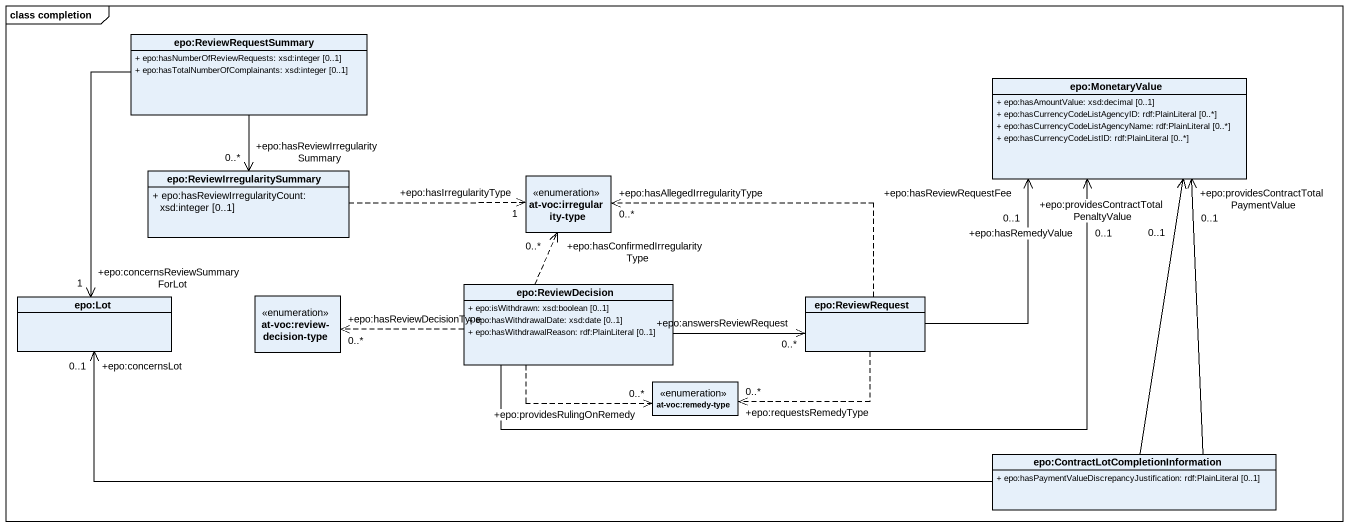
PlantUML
@startuml
mainframe class completion
hide circle
hide empty members
skinparam classAttributeIconSize 0
class "epo:ReviewRequestSummary" as epo_ReviewRequestSummary {
  + epo:hasNumberOfReviewRequests: xsd:integer [0..1]
  + epo:hasTotalNumberOfComplainants: xsd:integer [0..1]
}
class "epo:MonetaryValue" as epo_MonetaryValue {
  + epo:hasAmountValue: xsd:decimal [0..1]
  + epo:hasCurrencyCodeListAgencyID: rdf:PlainLiteral [0..*]
  + epo:hasCurrencyCodeListAgencyName: rdf:PlainLiteral [0..*]
  + epo:hasCurrencyCodeListID: rdf:PlainLiteral [0..*]
}
class "epo:ReviewIrregularitySummary" as epo_ReviewIrregularitySummar {
  + epo:hasReviewIrregularityCount: xsd:integer [0..1]
}
enum "at-voc:irregularity-type" as at_voc_irregularity_type
class "epo:Lot" as epo_Lot
enum "at-voc:review-decision-type" as at_voc_review_decision_type
class "epo:ReviewDecision" as epo_ReviewDecision {
  + epo:isWithdrawn: xsd:boolean [0..1]
  + epo:hasWithdrawalDate: xsd:date [0..1]
  + epo:hasWithdrawalReason: rdf:PlainLiteral [0..1]
}
class "epo:ReviewRequest" as epo_ReviewRequest
enum "at-voc:remedy-type" as at_voc_remedy_type
class "epo:ContractLotCompletionInformation" as epo_ContractLotCompletionInf {
  + epo:hasPaymentValueDiscrepancyJustification: rdf:PlainLiteral [0..1]
}
epo_ReviewRequestSummary --> "+epo:hasReviewIrregularitySummary\n0..*" epo_ReviewIrregularitySummar
epo_ReviewRequestSummary --> "+epo:concernsReviewSummaryForLot\n1" epo_Lot
epo_ReviewIrregularitySummar .right.> "+epo:hasIrregularityType\n1" at_voc_irregularity_type
epo_ReviewDecision -right-> "+epo:hasRemedyValue\n0..1" epo_MonetaryValue
epo_ReviewDecision .up.> "+epo:hasConfirmedIrregularityType\n0..*" at_voc_irregularity_type
epo_ReviewDecision .left.> "+epo:hasReviewDecisionType\n0..*" at_voc_review_decision_type
epo_ReviewDecision -right-> "+epo:answersReviewRequest\n0..*" epo_ReviewRequest
epo_ReviewDecision .right.> "+epo:providesRulingOnRemedy\n0..*" at_voc_remedy_type
epo_ReviewRequest -up-> "+epo:hasReviewRequestFee\n0..1" epo_MonetaryValue
epo_ReviewRequest .left.> "+epo:hasAllegedIrregularityType\n0..*" at_voc_irregularity_type
epo_ReviewRequest .left.> "+epo:requestsRemedyType\n0..*" at_voc_remedy_type
epo_ContractLotCompletionInf -up-> "+epo:providesContractTotalPaymentValue\n0..1" epo_MonetaryValue
epo_ContractLotCompletionInf -up-> "+epo:providesContractTotalPenaltyValue\n0..1" epo_MonetaryValue
epo_ContractLotCompletionInf -left-> "+epo:concernsLot\n0..1" epo_Lot
@enduml
